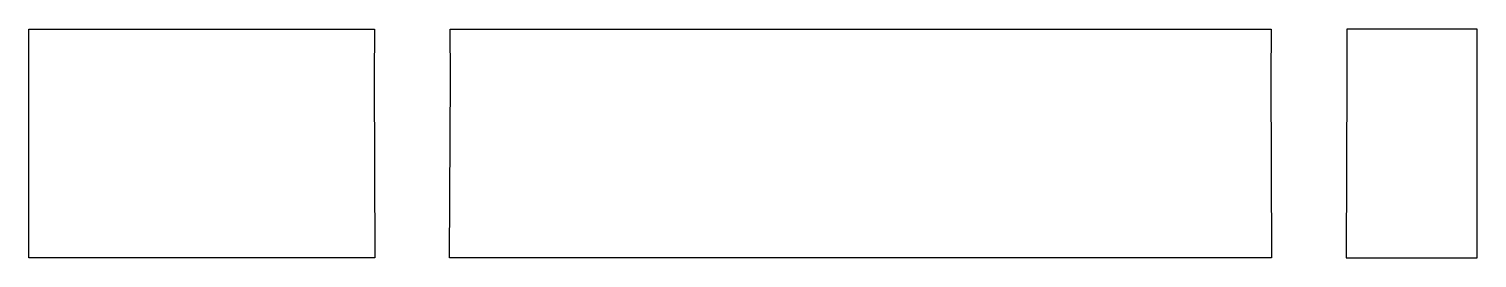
# Model space of a CAD drawing. Header units: metres. Extents: x -18.5 to 13.8, y -1.1 to 46.5.
# Drawn here: x -18.55 to 13.75, y -1.1 to 4 of the extents above.
import ezdxf

# ---------------------------------------------------------------- set-up
doc = ezdxf.new("R2010")
doc.units = ezdxf.units.M

msp = doc.modelspace()

# ---------------------------------------------------------------- linework, layer by layer
for p, q in [((-18.55, 3.724), (-18.55, 4)), ((-18.55, 4), (-12.999, 4)), ((-12.999, 4), (-12.053, 4)), ((-12.053, 4), (-10.961, 4)), ((-10.961, 4), (-10.843, 4)), ((-10.843, 4), (-10.849, 2.937)), ((-10.843, 4), (-10.843, 4)), ((-9.151, 2.937), (-9.157, 4)), ((-9.157, 4), (6.962, 4)), ((6.962, 4), (9.157, 4)), ((9.157, 4), (9.151, 2.937)), ((10.911, 4), (10.843, 4)), ((10.843, 4), (10.849, 2.937)), ((11.471, 4), (10.911, 4)), ((11.903, 4), (11.471, 4)), ((12.205, 4), (11.903, 4)), ((13.75, 4), (12.205, 4)), ((13.75, 1.189), (13.75, 4)), ((-18.55, 1.189), (-18.55, 3.724)), ((-10.849, 2.937), (-10.833, -1.1)), ((-9.167, -1.1), (-9.151, 2.937)), ((9.151, 2.937), (9.167, -1.1)), ((10.849, 2.937), (10.833, -1.1)), ((-18.55, -0.623), (-18.55, 1.189)), ((13.75, -1.1), (13.75, 1.189)), ((-18.55, -0.674), (-18.55, -0.623)), ((-18.55, -0.713), (-18.55, -0.674)), ((-18.55, -0.737), (-18.55, -0.713)), ((-18.55, -0.959), (-18.55, -0.737)), ((-18.55, -0.973), (-18.55, -0.959)), ((-18.55, -0.978), (-18.55, -0.973)), ((-18.55, -1.1), (-18.55, -0.978)), ((-17.97, -1.1), (-18.55, -1.1)), ((-14.134, -1.1), (-17.97, -1.1)), ((-13.697, -1.1), (-14.134, -1.1)), ((-13.098, -1.1), (-13.697, -1.1)), ((-12.332, -1.1), (-13.098, -1.1)), ((-11.426, -1.1), (-12.332, -1.1)), ((-10.833, -1.1), (-11.426, -1.1)), ((-2.68, -1.1), (-9.167, -1.1)), ((9.167, -1.1), (-2.68, -1.1)), ((9.167, -1.1), (9.167, -1.1)), ((10.833, -1.1), (11.171, -1.1)), ((11.171, -1.1), (11.63, -1.1)), ((11.63, -1.1), (11.972, -1.1)), ((11.972, -1.1), (12.2, -1.1)), ((12.2, -1.1), (12.329, -1.1)), ((12.329, -1.1), (13.75, -1.1)), ((13.75, -1.1), (13.75, -1.1))]:
    msp.add_line(p, q)

doc.saveas('drawing.dxf')
